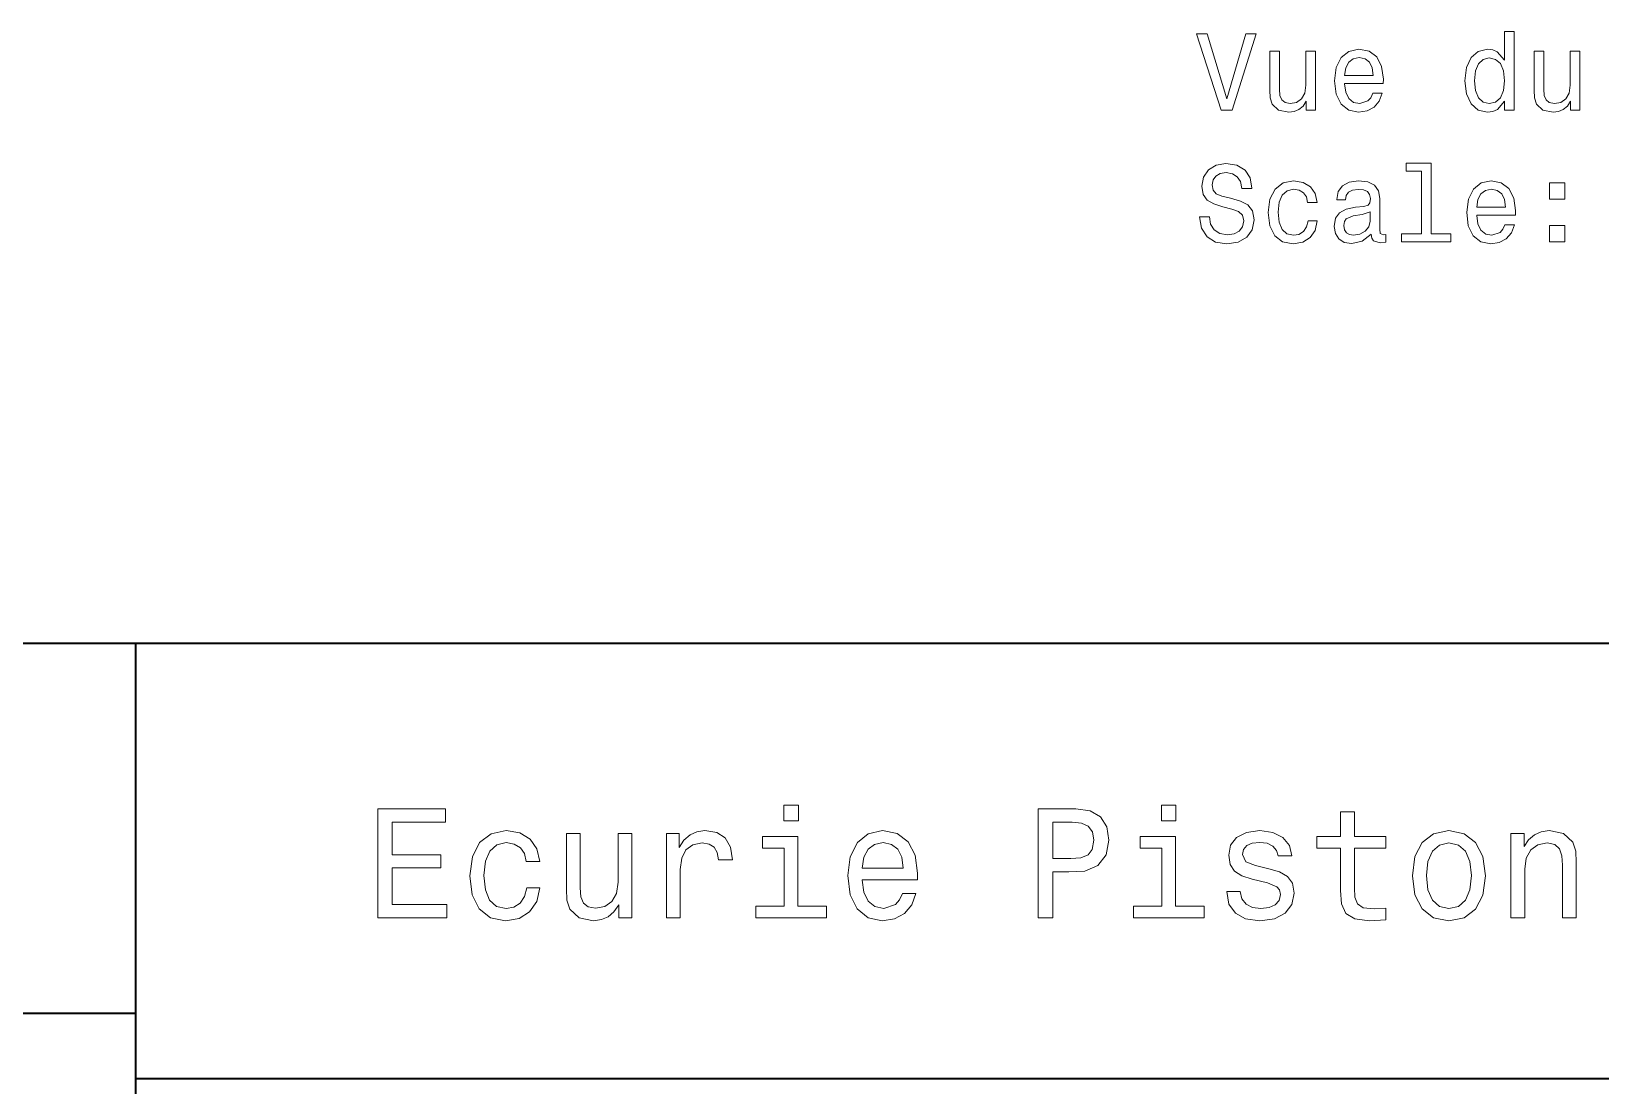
# Model space of a CAD drawing. Extents: x 0 to 297, y 0 to 210.
# Drawn here: x 157.2 to 229.3, y 49.7 to 98.1 of the extents above; entities that cross this region are included whole.
import ezdxf

# ---------------------------------------------------------------- set-up
doc = ezdxf.new("R2010")
doc.units = 0

msp = doc.modelspace()

# ---------------------------------------------------------------- linework, layer by layer
at = {"color": 7, "lineweight": 35}
for p, q in [((97, 70), (287, 70)), ((162, 10), (162, 70)), ((97, 53), (162, 53)), ((162, 50), (287, 50))]:
    msp.add_line(p, q, dxfattribs=at)
at = {"color": 7, "lineweight": 13}
for points in [[(224.884399, 94.902367), (224.884399, 94.48378), (225.328201, 94.48378), (225.328201, 98.10482), (224.889435, 98.10482), (224.889435, 96.77845), (224.551544, 97.161736), (224.344772, 97.25251), (224.107742, 97.287811), (223.679062, 97.186951), (223.346207, 96.904526), (223.129349, 96.450638), (223.053711, 95.840408), (223.129349, 95.230179), (223.346207, 94.77124), (223.679062, 94.48378), (224.107742, 94.387962), (224.344772, 94.423264), (224.55658, 94.514038)], [(212.997513, 97.988823), (212.11998, 95.008278), (211.217255, 97.988823), (210.738144, 97.988823), (211.867828, 94.48378), (212.372147, 94.48378), (213.476608, 97.988823)], [(216.199951, 97.191994), (215.756149, 97.191994), (215.756149, 95.628593), (215.705719, 95.26548), (215.559464, 95.003235), (215.33252, 94.84185), (215.034973, 94.79142), (214.797943, 94.831764), (214.646637, 94.952797), (214.560913, 95.159569), (214.540741, 95.45208), (214.540741, 97.191994), (214.096924, 97.191994), (214.096924, 95.411736), (214.112061, 95.053665), (214.207886, 94.756111), (214.500397, 94.48378), (214.969406, 94.387962), (215.221573, 94.423264), (215.438431, 94.514038), (215.625031, 94.67038), (215.776321, 94.897324), (215.776321, 94.48378), (216.199951, 94.48378)], [(217.536407, 95.709282), (219.31163, 95.709282), (219.316666, 95.916054), (219.235977, 96.496025), (219.014084, 96.929749), (218.661057, 97.191994), (218.192032, 97.287811), (217.733093, 97.186951), (217.380066, 96.904526), (217.153122, 96.445595), (217.072433, 95.840408), (217.148087, 95.220093), (217.375031, 94.766197), (217.723007, 94.48378), (218.17691, 94.387962), (218.570282, 94.453522), (218.893036, 94.624992), (219.130066, 94.897324), (219.266235, 95.260437), (218.827484, 95.260437), (218.736694, 95.058708), (218.605576, 94.90741), (218.232376, 94.786377), (217.944916, 94.84185), (217.728058, 95.018364), (217.586838, 95.305824), (217.536407, 95.694153)], [(217.536407, 96.082481), (217.591888, 96.430466), (217.728058, 96.687668), (217.93483, 96.844009), (218.207169, 96.899483), (218.474457, 96.844009), (218.681229, 96.687668), (218.807312, 96.430466), (218.852692, 96.082481)], [(224.18338, 96.889397), (224.475891, 96.818794), (224.6978, 96.622108), (224.828918, 96.294296), (224.879349, 95.840408), (224.828918, 95.381477), (224.6978, 95.053665), (224.475891, 94.851936), (224.18338, 94.786377), (223.906006, 94.851936), (223.694199, 95.053665), (223.552979, 95.38652), (223.507599, 95.840408), (223.552979, 96.289253), (223.694199, 96.617065), (223.906006, 96.818794)], [(228.344055, 97.191994), (227.900238, 97.191994), (227.900238, 95.628593), (227.849808, 95.26548), (227.703552, 95.003235), (227.476608, 94.84185), (227.179062, 94.79142), (226.942032, 94.831764), (226.790741, 94.952797), (226.705002, 95.159569), (226.68483, 95.45208), (226.68483, 97.191994), (226.241028, 97.191994), (226.241028, 95.411736), (226.256149, 95.053665), (226.351974, 94.756111), (226.644485, 94.48378), (227.113495, 94.387962), (227.365662, 94.423264), (227.58252, 94.514038), (227.769119, 94.67038), (227.92041, 94.897324), (227.92041, 94.48378), (228.344055, 94.48378)], [(211.323151, 89.59185), (210.864227, 89.59185), (210.965088, 89.057266), (211.217255, 88.663895), (211.605576, 88.426865), (212.130066, 88.341133), (212.649521, 88.421822), (213.037857, 88.643723), (213.284973, 88.991707), (213.375748, 89.450638), (213.300095, 89.864182), (213.088287, 90.131477), (212.745346, 90.307991), (212.286407, 90.43911), (211.893036, 90.534935), (211.635834, 90.645882), (211.489578, 90.807266), (211.444199, 91.059433), (211.489578, 91.286377), (211.620712, 91.457848), (211.822433, 91.573837), (212.099808, 91.614182), (212.382233, 91.563751), (212.604141, 91.427582), (212.750397, 91.200638), (212.820999, 90.893005), (213.279922, 90.893005), (213.279922, 90.903091), (213.199234, 91.377151), (212.962204, 91.730179), (212.589005, 91.95208), (212.084686, 92.027725), (211.630798, 91.95208), (211.277771, 91.740265), (211.050827, 91.412453), (210.970123, 90.988823), (211.03569, 90.61058), (211.227341, 90.353378), (211.529922, 90.181908), (211.943466, 90.050781), (212.351974, 89.934792), (212.659607, 89.823837), (212.846207, 89.662453), (212.911774, 89.400208), (212.851257, 89.132919), (212.694916, 88.93119), (212.457886, 88.805107), (212.150238, 88.764763), (211.807312, 88.820236), (211.545059, 88.981621), (211.378632, 89.243866)], [(221.066666, 91.684792), (221.066666, 88.81015), (220.153854, 88.81015), (220.153854, 88.436951), (222.418259, 88.436951), (222.418259, 88.81015), (221.510483, 88.81015), (221.510483, 92.057991), (220.370712, 92.057991), (220.370712, 91.684792)], [(215.836838, 90.247467), (216.275604, 90.247467), (216.18483, 90.650925), (215.967972, 90.968651), (215.630066, 91.165337), (215.191315, 91.240982), (214.707169, 91.140121), (214.339005, 90.857697), (214.107025, 90.398766), (214.026321, 89.783493), (214.101974, 89.173264), (214.328918, 88.719368), (214.686981, 88.436951), (215.176178, 88.341133), (215.609894, 88.416779), (215.9478, 88.628593), (216.179779, 88.961449), (216.280655, 89.405251), (215.857025, 89.405251), (215.781372, 89.122833), (215.640152, 88.911011), (215.438431, 88.779892), (215.191315, 88.739548), (214.883682, 88.805107), (214.661774, 89.006836), (214.525604, 89.334648), (214.480209, 89.798622), (214.525604, 90.25251), (214.666809, 90.580322), (214.893768, 90.782051), (215.191315, 90.852654), (215.453552, 90.807266), (215.650238, 90.691277), (215.781372, 90.499634)], [(218.756866, 88.789978), (218.756866, 88.774849), (218.782089, 88.603378), (218.857742, 88.482338), (219.175461, 88.38652), (219.422577, 88.426865), (219.422577, 88.769806), (219.316666, 88.754677), (219.175461, 88.820236), (219.150238, 89.021965), (219.150238, 90.423981), (219.089722, 90.782051), (218.913208, 91.03421), (218.605576, 91.185509), (218.17186, 91.240982), (217.74823, 91.180466), (217.435547, 91.008995), (217.238861, 90.741707), (217.173294, 90.38868), (217.173294, 90.358421), (217.571716, 90.358421), (217.607025, 90.570236), (217.717972, 90.721535), (217.899521, 90.812309), (218.156723, 90.84761), (218.403854, 90.822395), (218.580368, 90.74675), (218.686264, 90.615623), (218.721573, 90.434067), (218.701401, 90.222252), (218.620712, 90.116348), (218.418976, 90.06591), (218.040741, 90.025566), (217.607025, 89.934792), (217.299377, 89.773407), (217.117828, 89.521248), (217.062347, 89.148048), (217.112778, 88.815193), (217.269119, 88.568077), (217.521286, 88.411736), (217.869263, 88.356262), (218.338287, 88.462166)], [(223.608459, 89.662453), (225.383682, 89.662453), (225.388718, 89.869225), (225.308029, 90.449196), (225.086121, 90.882919), (224.733093, 91.145164), (224.264084, 91.240982), (223.805145, 91.140121), (223.452118, 90.857697), (223.225174, 90.398766), (223.144485, 89.793579), (223.220123, 89.173264), (223.447083, 88.719368), (223.795059, 88.436951), (224.248947, 88.341133), (224.642319, 88.406693), (224.965088, 88.578163), (225.202118, 88.850494), (225.338287, 89.213608), (224.899521, 89.213608), (224.808746, 89.011879), (224.677628, 88.86058), (224.304428, 88.739548), (224.016968, 88.795021), (223.800095, 88.971535), (223.65889, 89.258995), (223.608459, 89.647324)], [(223.608459, 90.035652), (223.66394, 90.383636), (223.800095, 90.640839), (224.006866, 90.79718), (224.279205, 90.852654), (224.546494, 90.79718), (224.753265, 90.640839), (224.879349, 90.383636), (224.924744, 90.035652)], [(226.952118, 90.393723), (227.648087, 90.393723), (227.648087, 91.145164), (226.952118, 91.145164)], [(218.706436, 89.385078), (218.64592, 89.122833), (218.484543, 88.921097), (218.242462, 88.789978), (217.944916, 88.744591), (217.753265, 88.769806), (217.617111, 88.850494), (217.531372, 88.991707), (217.506149, 89.188393), (217.526321, 89.364906), (217.607025, 89.490982), (217.929779, 89.632195), (218.338287, 89.692711), (218.706436, 89.813751)], [(226.952118, 88.436951), (227.648087, 88.436951), (227.648087, 89.188393), (226.952118, 89.188393)], [(173.109512, 57.381123), (176.279541, 57.381123), (176.279541, 57.986309), (173.772339, 57.986309), (173.772339, 59.679394), (176.005768, 59.679394), (176.005768, 60.277374), (173.772339, 60.277374), (173.772339, 61.775936), (176.221893, 61.775936), (176.221893, 62.381123), (173.109512, 62.381123)], [(192.439484, 62.554031), (191.769455, 62.554031), (191.769455, 61.833572), (192.439484, 61.833572)], [(203.462524, 57.381123), (204.125351, 57.381123), (204.125351, 59.492073), (204.860229, 59.492073), (205.602295, 59.528095), (206.193085, 59.780258), (206.574921, 60.270172), (206.704605, 60.940201), (206.603745, 61.559795), (206.315552, 62.013687), (205.840057, 62.287464), (205.191635, 62.381123), (203.462524, 62.381123)], [(209.788177, 62.554031), (209.118149, 62.554031), (209.118149, 61.833572), (209.788177, 61.833572)], [(217.353027, 60.579971), (217.353027, 58.64193), (217.396255, 58.015129), (217.597992, 57.582851), (218.001434, 57.330688), (218.685883, 57.244236), (219.43515, 57.280258), (219.43515, 57.827808), (218.887604, 57.78458), (218.390488, 57.842216), (218.123917, 58.022331), (218.008652, 58.324928), (217.98703, 58.75), (217.98703, 60.579971), (219.43515, 60.579971), (219.43515, 61.120316), (217.98703, 61.120316), (217.98703, 62.251438), (217.353027, 62.251438), (217.353027, 61.120316), (216.257935, 61.120316), (216.257935, 60.579971)], [(179.932281, 59.967579), (180.559082, 59.967579), (180.429398, 60.543945), (180.119598, 60.997837), (179.636887, 61.278816), (179.010086, 61.386887), (178.318436, 61.242794), (177.792511, 60.839336), (177.46109, 60.183716), (177.345825, 59.304752), (177.453888, 58.432995), (177.778091, 57.78458), (178.289627, 57.381123), (178.988464, 57.244236), (179.608063, 57.352303), (180.090775, 57.6549), (180.42218, 58.130402), (180.566284, 58.764408), (179.96109, 58.764408), (179.853027, 58.36095), (179.651291, 58.058357), (179.363113, 57.871037), (179.010086, 57.8134), (178.570602, 57.907059), (178.253601, 58.195244), (178.059082, 58.663544), (177.994232, 59.326366), (178.059082, 59.974781), (178.260803, 60.443081), (178.585007, 60.731266), (179.010086, 60.83213), (179.38472, 60.767288), (179.66571, 60.601585), (179.853027, 60.327808)], [(186.380402, 57.381123), (187.014404, 57.381123), (187.014404, 59.592937), (187.079254, 60.12608), (187.273773, 60.507923), (187.590775, 60.738472), (188.015854, 60.817722), (188.332855, 60.767288), (188.570602, 60.623199), (188.714691, 60.378242), (188.765121, 60.046829), (189.406342, 60.046829), (189.319885, 60.630402), (189.082123, 61.048271), (188.685883, 61.30043), (188.145538, 61.386887), (187.778091, 61.32925), (187.46109, 61.185158), (187.180115, 60.940201), (186.956772, 60.608788), (186.956772, 61.25), (186.380402, 61.25)], [(195.37175, 59.131844), (197.907776, 59.131844), (197.914978, 59.427231), (197.799713, 60.255764), (197.482712, 60.875359), (196.978378, 61.25), (196.30835, 61.386887), (195.65274, 61.242794), (195.148407, 60.839336), (194.824203, 60.183716), (194.708923, 59.319164), (194.817001, 58.432995), (195.141205, 57.78458), (195.638321, 57.381123), (196.286743, 57.244236), (196.848694, 57.337894), (197.309799, 57.582851), (197.648407, 57.971901), (197.842941, 58.490631), (197.216141, 58.490631), (197.086456, 58.20245), (196.899139, 57.986309), (196.365997, 57.8134), (195.955322, 57.892651), (195.645538, 58.14481), (195.443802, 58.555473), (195.37175, 59.110229)], [(205.01152, 61.76873), (205.443802, 61.725502), (205.760803, 61.588615), (205.94812, 61.336452), (206.01297, 60.940201), (205.940918, 60.522331), (205.746399, 60.270172), (205.414978, 60.140488), (204.96109, 60.104465), (204.125351, 60.104465), (204.125351, 61.76873)], [(214.060516, 59.636166), (213.44812, 59.780258), (212.994232, 59.945965), (212.842941, 60.28458), (212.886169, 60.522331), (213.03746, 60.695244), (213.282425, 60.803314), (213.635437, 60.846542), (213.97406, 60.803314), (214.240631, 60.67363), (214.413544, 60.479107), (214.485596, 60.219738), (215.105194, 60.219738), (215.105194, 60.23415), (214.997116, 60.70245), (214.701721, 61.069885), (214.240631, 61.30043), (213.635437, 61.386887), (213.023056, 61.30043), (212.57637, 61.062679), (212.29538, 60.709652), (212.208939, 60.262966), (212.273773, 59.830688), (212.475494, 59.528095), (212.806915, 59.311958), (213.289627, 59.16066), (213.995682, 58.987751), (214.427948, 58.807636), (214.543228, 58.663544), (214.586456, 58.447407), (214.521606, 58.180836), (214.348694, 57.979107), (214.067719, 57.849422), (213.693085, 57.806194), (213.296829, 57.849422), (213.008636, 58.000721), (212.814117, 58.245674), (212.734863, 58.584293), (212.122482, 58.584293), (212.223343, 58.007923), (212.518738, 57.590057), (212.98703, 57.337894), (213.635437, 57.244236), (214.312683, 57.337894), (214.809799, 57.590057), (215.112396, 57.993515), (215.220459, 58.519451), (215.141205, 58.973343), (214.917862, 59.283138), (214.55043, 59.484871)], [(220.65274, 59.311958), (220.768005, 58.432995), (221.099426, 57.78458), (221.625366, 57.381123), (222.331421, 57.244236), (223.030258, 57.381123), (223.556198, 57.777374), (223.887604, 58.425793), (224.010086, 59.311958), (223.887604, 60.190922), (223.556198, 60.846542), (223.030258, 61.242794), (222.331421, 61.386887), (221.625366, 61.242794), (221.099426, 60.839336), (220.768005, 60.190922)], [(225.177246, 57.381123), (225.811249, 57.381123), (225.811249, 59.614552), (225.876083, 60.12608), (226.085022, 60.500717), (226.409225, 60.731266), (226.841507, 60.817722), (227.187317, 60.745674), (227.403458, 60.551151), (227.511536, 60.226944), (227.547546, 59.794666), (227.547546, 57.381123), (228.181564, 57.381123), (228.181564, 59.924351), (228.15274, 60.435879), (228.023056, 60.86095), (227.597992, 61.25), (226.935165, 61.386887), (226.567719, 61.336452), (226.257935, 61.199566), (225.991364, 60.969017), (225.782425, 60.659222), (225.782425, 61.25), (225.177246, 61.25)], [(184.788177, 61.25), (184.154175, 61.25), (184.154175, 59.016571), (184.082123, 58.497837), (183.873199, 58.123196), (183.548996, 57.892651), (183.123917, 57.820602), (182.785294, 57.878242), (182.569168, 58.051151), (182.446686, 58.346542), (182.417862, 58.764408), (182.417862, 61.25), (181.783859, 61.25), (181.783859, 58.706772), (181.805481, 58.195244), (181.942368, 57.770172), (182.360229, 57.381123), (183.030258, 57.244236), (183.390488, 57.294666), (183.700287, 57.424351), (183.966858, 57.647694), (184.182999, 57.971901), (184.182999, 57.381123), (184.788177, 57.381123)], [(192.417862, 57.914265), (192.417862, 61.120316), (190.789627, 61.120316), (190.789627, 60.579971), (191.783859, 60.579971), (191.783859, 57.914265), (190.48703, 57.914265), (190.48703, 57.381123), (193.729111, 57.381123), (193.729111, 57.914265)], [(195.37175, 59.664986), (195.451004, 60.162102), (195.645538, 60.529537), (195.940918, 60.75288), (196.329971, 60.83213), (196.711807, 60.75288), (197.007202, 60.529537), (197.187317, 60.162102), (197.252167, 59.664986)], [(209.766571, 57.914265), (209.766571, 61.120316), (208.138321, 61.120316), (208.138321, 60.579971), (209.132568, 60.579971), (209.132568, 57.914265), (207.835724, 57.914265), (207.835724, 57.381123), (211.077805, 57.381123), (211.077805, 57.914265)], [(221.301147, 59.319164), (221.365997, 59.967579), (221.567719, 60.435879), (221.891937, 60.72406), (222.331421, 60.824928), (222.763687, 60.72406), (223.087891, 60.443081), (223.289627, 59.967579), (223.361679, 59.319164), (223.289627, 58.663544), (223.087891, 58.188038), (222.763687, 57.899853), (222.331421, 57.806194), (221.891937, 57.899853), (221.567719, 58.188038), (221.365997, 58.663544)]]:
    msp.add_lwpolyline(points, close=True, dxfattribs=at)

doc.saveas('drawing.dxf')
